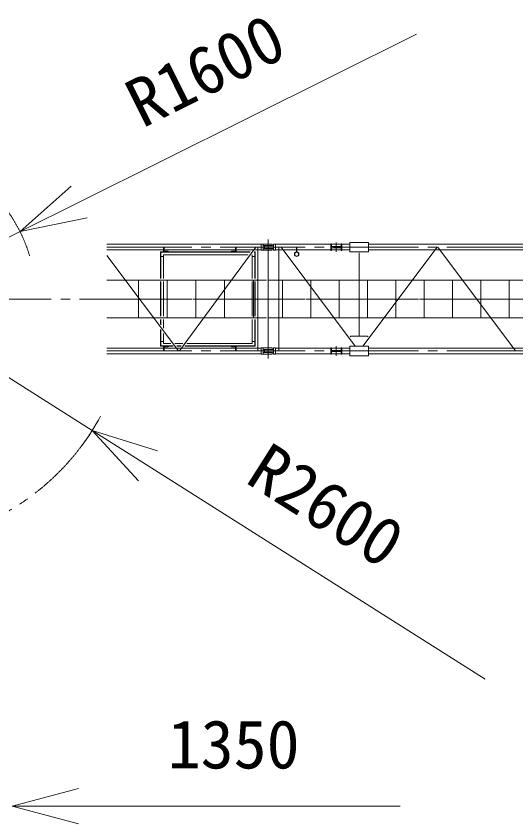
# Model space of a CAD drawing. Units: millimetres, scale not verified. Extents: x -30277 to 30315, y -43443 to 47718.
# Drawn here: x -20134 to -14845, y 32328 to 40882 of the extents above; entities that cross this region are included whole.
import ezdxf
from ezdxf.enums import TextEntityAlignment as Align

# ---------------------------------------------------------------- set-up
doc = ezdxf.new("R2010")
doc.units = ezdxf.units.MM
doc.header["$LTSCALE"] = 100
doc.linetypes.add('CHAIN2', pattern=[12, 9, -1, 1, -1])
for name, color, linetype, lineweight in [('0-1_10 常用実線', 3, 'Continuous', 18), ('0-3_12 常用一点鎖線', 3, 'CHAIN2', 18), ('0-5_05 寸法', 7, 'Continuous', 18)]:
    doc.layers.add(name, color=color, linetype=linetype, lineweight=lineweight)
doc.styles.add('ＭＳ ゴシック', font='')
doc.styles.get('ＭＳ ゴシック').set_extended_font_data('MS Gothic')

msp = doc.modelspace()

# ---------------------------------------------------------------- linework, layer by layer
at = {"layer": '0-1_10 常用実線'}
for p, q in [((-17540.1, 38466.5), (-19175.1, 38466.5)), ((-18569.1, 38431.7), (-18569.1, 38398.7)), ((-17596.5, 38436.2), (-17865.4, 38070.9)), ((-17811.1, 38431.7), (-17811.1, 38398.7)), ((-17575.1, 37336.2), (-17575.1, 38436.2)), ((-17540.1, 38403.2), (-17540.1, 38469.2)), ((-17540.1, 38469.2), (-17425.1, 38469.2)), ((-17520.1, 38469.2), (-17520.1, 38403.2)), ((-17520.1, 38453.2), (-17425.1, 38453.2)), ((-17520.1, 38419.2), (-17425.1, 38419.2)), ((-17505.1, 38450.2), (-17410.1, 38450.2)), ((-17505.1, 38422.2), (-17505.1, 38450.2)), ((-17410.1, 38422.2), (-17505.1, 38422.2)), ((-17425.1, 38453.2), (-17425.1, 38469.2)), ((-17425.1, 38419.2), (-17425.1, 38403.2)), ((-17390.1, 38469.2), (-17410.1, 38469.2)), ((-17410.1, 38469.2), (-17410.1, 38403.2)), ((-17390.1, 38403.2), (-17390.1, 38469.2)), ((-17390.1, 38466.5), (-16804.1, 38466.5)), ((-17355.1, 37336.2), (-17355.1, 38436.2)), ((-17330.1, 38436.2), (-16544.5, 37386.2)), ((-17168.1, 38436.2), (-17162.1, 38436.2)), ((-17168.1, 38386.2), (-17168.1, 38436.2)), ((-16804.1, 38456.2), (-16795.1, 38456.2)), ((-16804.1, 38416.2), (-16795.1, 38416.2)), ((-16795.1, 38466.5), (-16695.1, 38466.5)), ((-16695.1, 38456.2), (-16686.1, 38456.2)), ((-16695.1, 38416.2), (-16686.1, 38416.2)), ((-16686.1, 38466.5), (-16603.6, 38466.5)), ((-16603.6, 38386.2), (-16603.6, 38486.2)), ((-16603.6, 38486.2), (-16403.6, 38486.2)), ((-16462.7, 37386.2), (-15677.6, 38436.2)), ((-16403.6, 38486.2), (-16403.6, 38386.2)), ((-16403.6, 38466.5), (-10640.1, 38466.5)), ((-15670.6, 38436.2), (-14848.1, 37336.2)), ((-19175.1, 38406), (-17540.1, 38406)), ((-19175.1, 38348.4), (-18414.1, 37336.2)), ((-18605.1, 38104.6), (-18605.1, 38386.2)), ((-18605.1, 38386.2), (-17657.4, 38386.2)), ((-18605.1, 38382.2), (-17659.9, 38382.2)), ((-18601.1, 38382.2), (-18601.1, 38104.6)), ((-18601.1, 38336.2), (-18575.1, 38336.2)), ((-18575.1, 38104.6), (-18575.1, 38356.2)), ((-18575.1, 38356.2), (-17676.5, 38356.2)), ((-18562.6, 38392.2), (-18529.6, 38392.2)), ((-17817.6, 38392.2), (-17850.6, 38392.2)), ((-17635.1, 38355.1), (-17635.1, 38104.6)), ((-17635.1, 38336.2), (-17609.1, 38336.2)), ((-17615.1, 38382.2), (-17605.1, 38382.2)), ((-17609.1, 38382.2), (-17609.1, 38104.6)), ((-17520.1, 38403.2), (-17540.1, 38403.2)), ((-17425.1, 38403.2), (-17520.1, 38403.2)), ((-17410.1, 38403.2), (-17390.1, 38403.2)), ((-17390.1, 38406), (-16804.1, 38406)), ((-16795.1, 38406), (-16695.1, 38406)), ((-16686.1, 38406), (-16603.6, 38406)), ((-16403.6, 38386.2), (-16603.6, 38386.2)), ((-16503.6, 38376.2), (-16503.6, 37492.6)), ((-16403.6, 38406), (-10640.1, 38406)), ((-19175.1, 38086.2), (-17484, 38086.2)), ((-18838.1, 37686.2), (-18838.1, 38086.2)), ((-18605.1, 37704.6), (-18605.1, 38070.9)), ((-18601.1, 38070.9), (-18601.1, 37704.6)), ((-18575.1, 37704.6), (-18575.1, 38070.9)), ((-18534.4, 37686.2), (-18534.4, 38086.2)), ((-17865.4, 38070.9), (-18406.1, 37336.2)), ((-18230.7, 37686.2), (-18230.7, 38086.2)), ((-17927.1, 37686.2), (-17927.1, 38086.2)), ((-17635.1, 38070.9), (-17635.1, 37704.6)), ((-17623.4, 37686.2), (-17623.4, 38086.2)), ((-17609.1, 38070.9), (-17609.1, 37704.6)), ((-17605.1, 38070.9), (-17605.1, 37704.6)), ((-10570.1, 38086.2), (-17460.1, 38086.2)), ((-17315.1, 37686.2), (-17315.1, 38086.2)), ((-17015.1, 37686.2), (-17015.1, 38086.2)), ((-16715.1, 37686.2), (-16715.1, 38086.2)), ((-16415.1, 37686.2), (-16415.1, 38086.2)), ((-16115.1, 37686.2), (-16115.1, 38086.2)), ((-15815.1, 37686.2), (-15815.1, 38086.2)), ((-15515.1, 37686.2), (-15515.1, 38086.2)), ((-15215.1, 37686.2), (-15215.1, 38086.2)), ((-14915.1, 37686.2), (-14915.1, 38086.2)), ((-19175.1, 37686.2), (-17484, 37686.2)), ((-18605.1, 37618.6), (-18605.1, 37670.9)), ((-18601.1, 37670.9), (-18601.1, 37613.2)), ((-18575.1, 37578.7), (-18575.1, 37670.9)), ((-17609.1, 37670.9), (-17609.1, 37390.2)), ((-10570.1, 37686.2), (-17460.1, 37686.2)), ((-18601.1, 37556.7), (-18601.1, 37390.2)), ((-16598.4, 37486.6), (-16590.4, 37492.6)), ((-16590.4, 37492.6), (-16416.9, 37492.6)), ((-16416.9, 37492.6), (-16408.9, 37486.6)), ((-18605.1, 37390.2), (-18476, 37390.2)), ((-18601.1, 37436.2), (-18575.1, 37436.2)), ((-18368.3, 37416.2), (-18453, 37416.2)), ((-18433.4, 37390.2), (-18387.5, 37390.2)), ((-18390.4, 37386.2), (-18430.4, 37386.2)), ((-18345.3, 37390.2), (-17605.1, 37390.2)), ((-17609.1, 37436.2), (-17635.1, 37436.2)), ((-16603.6, 37386.2), (-16403.6, 37386.2)), ((-16603.6, 37286.2), (-16603.6, 37386.2)), ((-16403.6, 37386.2), (-16403.6, 37286.2)), ((-19175.1, 37366.5), (-17540.1, 37366.5)), ((-17540.1, 37306), (-19175.1, 37306)), ((-18569.1, 37340.7), (-18569.1, 37373.7)), ((-18562.6, 37380.2), (-18529.6, 37380.2)), ((-17817.6, 37380.2), (-17850.6, 37380.2)), ((-17811.1, 37340.7), (-17811.1, 37373.7)), ((-17540.1, 37303.2), (-17425.1, 37303.2)), ((-17520.1, 37303.2), (-17520.1, 37369.2)), ((-17425.1, 37369.2), (-17520.1, 37369.2)), ((-17520.1, 37353.2), (-17425.1, 37353.2)), ((-17520.1, 37319.2), (-17425.1, 37319.2)), ((-17410.1, 37350.2), (-17505.1, 37350.2)), ((-17505.1, 37350.2), (-17505.1, 37322.2)), ((-17505.1, 37322.2), (-17410.1, 37322.2)), ((-17425.1, 37353.2), (-17425.1, 37369.2)), ((-17425.1, 37319.2), (-17425.1, 37303.2)), ((-17410.1, 37369.2), (-17390.1, 37369.2)), ((-17410.1, 37303.2), (-17410.1, 37369.2)), ((-17390.1, 37303.2), (-17410.1, 37303.2)), ((-17390.1, 37369.2), (-17390.1, 37303.2)), ((-17390.1, 37366.5), (-16804.1, 37366.5)), ((-17390.1, 37306), (-16804.1, 37306)), ((-16804.1, 37356.2), (-16795.1, 37356.2)), ((-16804.1, 37316.2), (-16795.1, 37316.2)), ((-16795.1, 37366.5), (-16695.1, 37366.5)), ((-16795.1, 37306), (-16695.1, 37306)), ((-16695.1, 37356.2), (-16686.1, 37356.2)), ((-16695.1, 37316.2), (-16686.1, 37316.2)), ((-16686.1, 37366.5), (-16603.6, 37366.5)), ((-16686.1, 37306), (-16603.6, 37306)), ((-16403.6, 37366.5), (-10640.1, 37366.5)), ((-16403.6, 37306), (-10640.1, 37306)), ((-16403.6, 37286.2), (-16603.6, 37286.2))]:
    msp.add_line(p, q, dxfattribs=at)
for points in [[(-18575.1, 38386.2), (-18575.1, 38436.2), (-18573.6, 38436.2)], [(-17805.1, 38386.2), (-17805.1, 38436.2), (-17806.6, 38436.2)], [(-17162.1, 38436.2), (-17162.1, 38386.2), (-17168.1, 38386.2)], [(-18525.1, 38387.7), (-18525.1, 38386.2), (-18575.1, 38386.2)], [(-17855.1, 38387.7), (-17855.1, 38386.2), (-17805.1, 38386.2)], [(-17612.2, 38386.2), (-17605.1, 38386.2), (-17605.1, 38104.6)], [(-17605.1, 37670.9), (-17605.1, 37386.2), (-18348.2, 37386.2)], [(-17635.1, 37670.9), (-17635.1, 37416.2), (-18326.1, 37416.2)], [(-18473, 37386.2), (-18605.1, 37386.2), (-18605.1, 37562)], [(-18495.5, 37416.2), (-18575.1, 37416.2), (-18575.1, 37522.1)], [(-18575.1, 37386.2), (-18575.1, 37336.2), (-18573.6, 37336.2)], [(-18525.1, 37384.7), (-18525.1, 37386.2), (-18575.1, 37386.2)], [(-17855.1, 37384.7), (-17855.1, 37386.2), (-17805.1, 37386.2)], [(-17805.1, 37386.2), (-17805.1, 37336.2), (-17806.6, 37336.2)], [(-17520.1, 37369.2), (-17540.1, 37369.2), (-17540.1, 37303.2)]]:
    msp.add_lwpolyline(points, dxfattribs=at)
for points in [[(-16804.1, 38471.2), (-16795.1, 38471.2), (-16795.1, 38401.2), (-16804.1, 38401.2)], [(-16795.1, 38442.2), (-16695.1, 38442.2), (-16695.1, 38430.2), (-16795.1, 38430.2)], [(-16695.1, 38471.2), (-16686.1, 38471.2), (-16686.1, 38401.2), (-16695.1, 38401.2)], [(-16804.1, 37371.2), (-16795.1, 37371.2), (-16795.1, 37301.2), (-16804.1, 37301.2)], [(-16795.1, 37342.2), (-16695.1, 37342.2), (-16695.1, 37330.2), (-16795.1, 37330.2)], [(-16695.1, 37371.2), (-16686.1, 37371.2), (-16686.1, 37301.2), (-16695.1, 37301.2)]]:
    msp.add_lwpolyline(points, close=True, dxfattribs=at)
for radius in [24.3, 20.8]:
    msp.add_circle((-17165.1, 38361.9), radius, dxfattribs=at)
for centre, radius, start, end in [((-18573.6, 38431.7), 4.5, 359.99976, 89.99976), ((-17806.6, 38431.7), 4.5, 90.00024, 180.00024), ((-18562.6, 38398.7), 6.5, 179.99976, 269.99976), ((-18529.6, 38387.7), 4.5, 359.99976, 89.99976), ((-17850.6, 38387.7), 4.5, 90.00024, 180.00024), ((-17817.6, 38398.7), 6.5, 270.00024, 0.00024), ((-18529.6, 37384.7), 4.5, 270.00024, 0.00024), ((-17850.6, 37384.7), 4.5, 179.99945, 269.99945), ((-18573.6, 37340.7), 4.5, 270.00024, 0.00024), ((-18562.6, 37373.7), 6.5, 90.00024, 180.00024), ((-17817.6, 37373.7), 6.5, 359.99945, 89.99945), ((-17806.6, 37340.7), 4.5, 179.99945, 269.99945)]:
    msp.add_arc(centre, radius, start, end, dxfattribs=at)
at = {"layer": '0-3_12 常用一点鎖線'}
for p, q in [((-17465.1, 38516), (-17465.1, 37256.4)), ((-17465.1, 38356.4), (-17465.1, 38516)), ((-19175.1, 38436.2), (-3585.3, 38436.2)), ((-17465.1, 37336.2), (-17465.1, 38436.2)), ((-16745.1, 38486.8), (-16745.1, 38385.6)), ((-17315.1, 37686.2), (-17315.1, 38086.2)), ((3037.2, 37886.2), (-26284.4, 37886.2)), ((-19175.1, 37886.2), (19092.1, 37886.2)), ((-17465.1, 37256.4), (-17465.1, 37416)), ((-16745.1, 37386.8), (-16745.1, 37285.6)), ((-19175.1, 37336.2), (-3585.3, 37336.2))]:
    msp.add_line(p, q, dxfattribs=at)
for radius, start, end in [(1600, 16.63771, 81.79685), (2600, 281.26983, 326.74361), (2600, 281.26983, 326.74361)]:
    msp.add_arc((-21525.1, 37886.2), radius, start, end, dxfattribs=at)
at = {"layer": '0-5_05 寸法'}
for p, q in [((-15896.1, 40693), (-19466.8, 38912.6)), ((-20093.2, 38600.2), (-19466.8, 38912.6)), ((-21525.1, 37886.2), (-20093.2, 38600.2)), ((-21525.1, 37886.2), (-19328.5, 36495.2)), ((-19328.5, 36495.2), (-18737.1, 36120.7)), ((-15169.1, 33861.1), (-18737.1, 36120.7)), ((-20175.1, 32515.3), (-19475.1, 32515.3)), ((-19475.1, 32515.3), (-16068.4, 32515.3))]:
    msp.add_line(p, q, dxfattribs=at)
for points in [[(-19383.1, 38744.7), (-20093.2, 38600.2), (-19550.5, 39080.4)], [(-18837.5, 35962.2), (-19328.5, 36495.2), (-18636.8, 36279.1)], [(-19475.1, 32327.8), (-20175.1, 32515.3), (-19475.1, 32702.9)]]:
    msp.add_lwpolyline(points, dxfattribs=at)
msp.add_arc((-21525.1, 37886.2), 2600, 323.11287, 331.51171, dxfattribs=at)

# ---------------------------------------------------------------- texts
at = {"layer": '0-5_05 寸法', "style": 'ＭＳ ゴシック'}
for s, rotation, p in [('R1600', 26.502, (-18730.4, 39553.5)), ('R2600', 327.655, (-17807.7, 35822.1))]:
    msp.add_text(s, height=513.2, rotation=rotation, dxfattribs=at).set_placement(p, align=Align.BOTTOM_LEFT)
msp.add_text('1350', height=513.2, dxfattribs=at).set_placement((-18530.1, 32760.3), align=Align.BOTTOM_LEFT)

doc.saveas('drawing.dxf')
